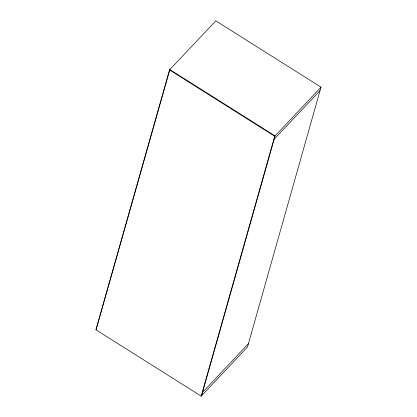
<?xml version="1.0" encoding="UTF-8"?>
<svg xmlns="http://www.w3.org/2000/svg" width="417" height="417" viewBox="0 0 417 417"><rect width="100%" height="100%" fill="white"/><g stroke="black" fill="none" stroke-linecap="round" stroke-linejoin="round"><path stroke-width="0.63" d="M95.983 329.821L169.521 69.947L215.803 20.85L321.017 87.179L247.479 347.053L201.197 396.15L95.983 329.821L169.865 69.576L275.079 135.906L201.541 395.78M201.197 396.15L274.735 136.276L321.017 87.179M274.12 139.288L320.058 90.567M202.5 392.397L248.438 343.671M169.521 69.947L274.735 136.276"/></g></svg>
